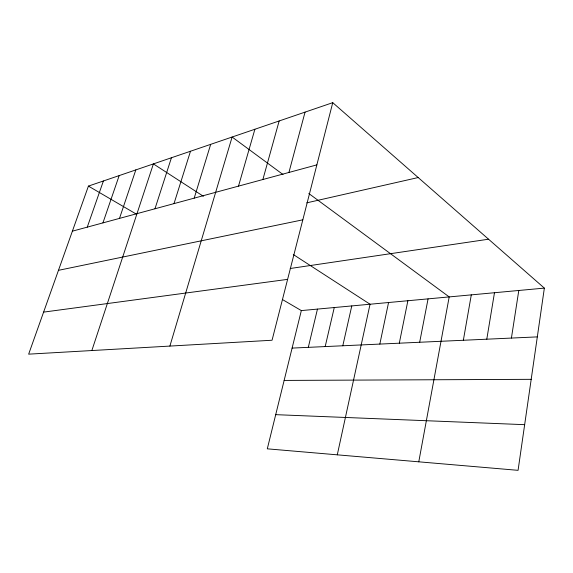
<?xml version="1.0" encoding="UTF-8"?>
<svg xmlns="http://www.w3.org/2000/svg" width="573" height="573" viewBox="0 0 573 573"><rect width="100%" height="100%" fill="white"/><g stroke="black" fill="none" stroke-linecap="round" stroke-linejoin="round"><path stroke-width="0.86" d="M544.35 288.112L518.071 470.333L267.297 448.831L301.334 310.587L544.35 288.112L332.748 102.667L88.421 186.096L28.65 354.157L272.06 340.24L332.748 102.667M511.417 338.07L518.794 290.475M486.792 339.195L494.478 292.724M463.349 340.269L471.3 294.866M418.777 461.824L449.189 296.914L308.783 193.495M419.68 342.26L428.067 298.87M399.309 343.191L407.876 300.732M379.835 344.079L388.558 302.523M337.282 454.833L370.051 304.234L293.304 254.527M342.797 345.777L351.779 305.925M325.185 346.579L334.267 307.543M308.303 347.353L317.463 309.098M288.928 172.452L305.051 112.122M262.871 179.521L279.158 120.967M238.504 186.125L254.892 129.247M169.887 346.085L232.115 137.026L283.026 174.529M194.197 198.136L210.685 144.346M174.006 203.616L190.494 151.243M154.975 208.773L171.427 157.754M91.859 350.54L153.399 163.907L203.372 196.274M119.492 218.399L135.822 169.909M102.939 222.883L119.184 175.589M87.261 227.137L103.405 180.975M72.391 231.17L316.855 164.881M306.72 202.849L418.19 177.544M58.46 270.334L302.816 219.824M290.196 268.501L488.547 239.206M43.598 312.12L287.61 279.366M292.101 348.09L537.316 336.888M284.144 380.422L531.2 379.326M275.713 414.659L524.66 424.672M88.421 186.096L136.345 214.116M282.568 299.615L301.334 310.587"/></g></svg>
